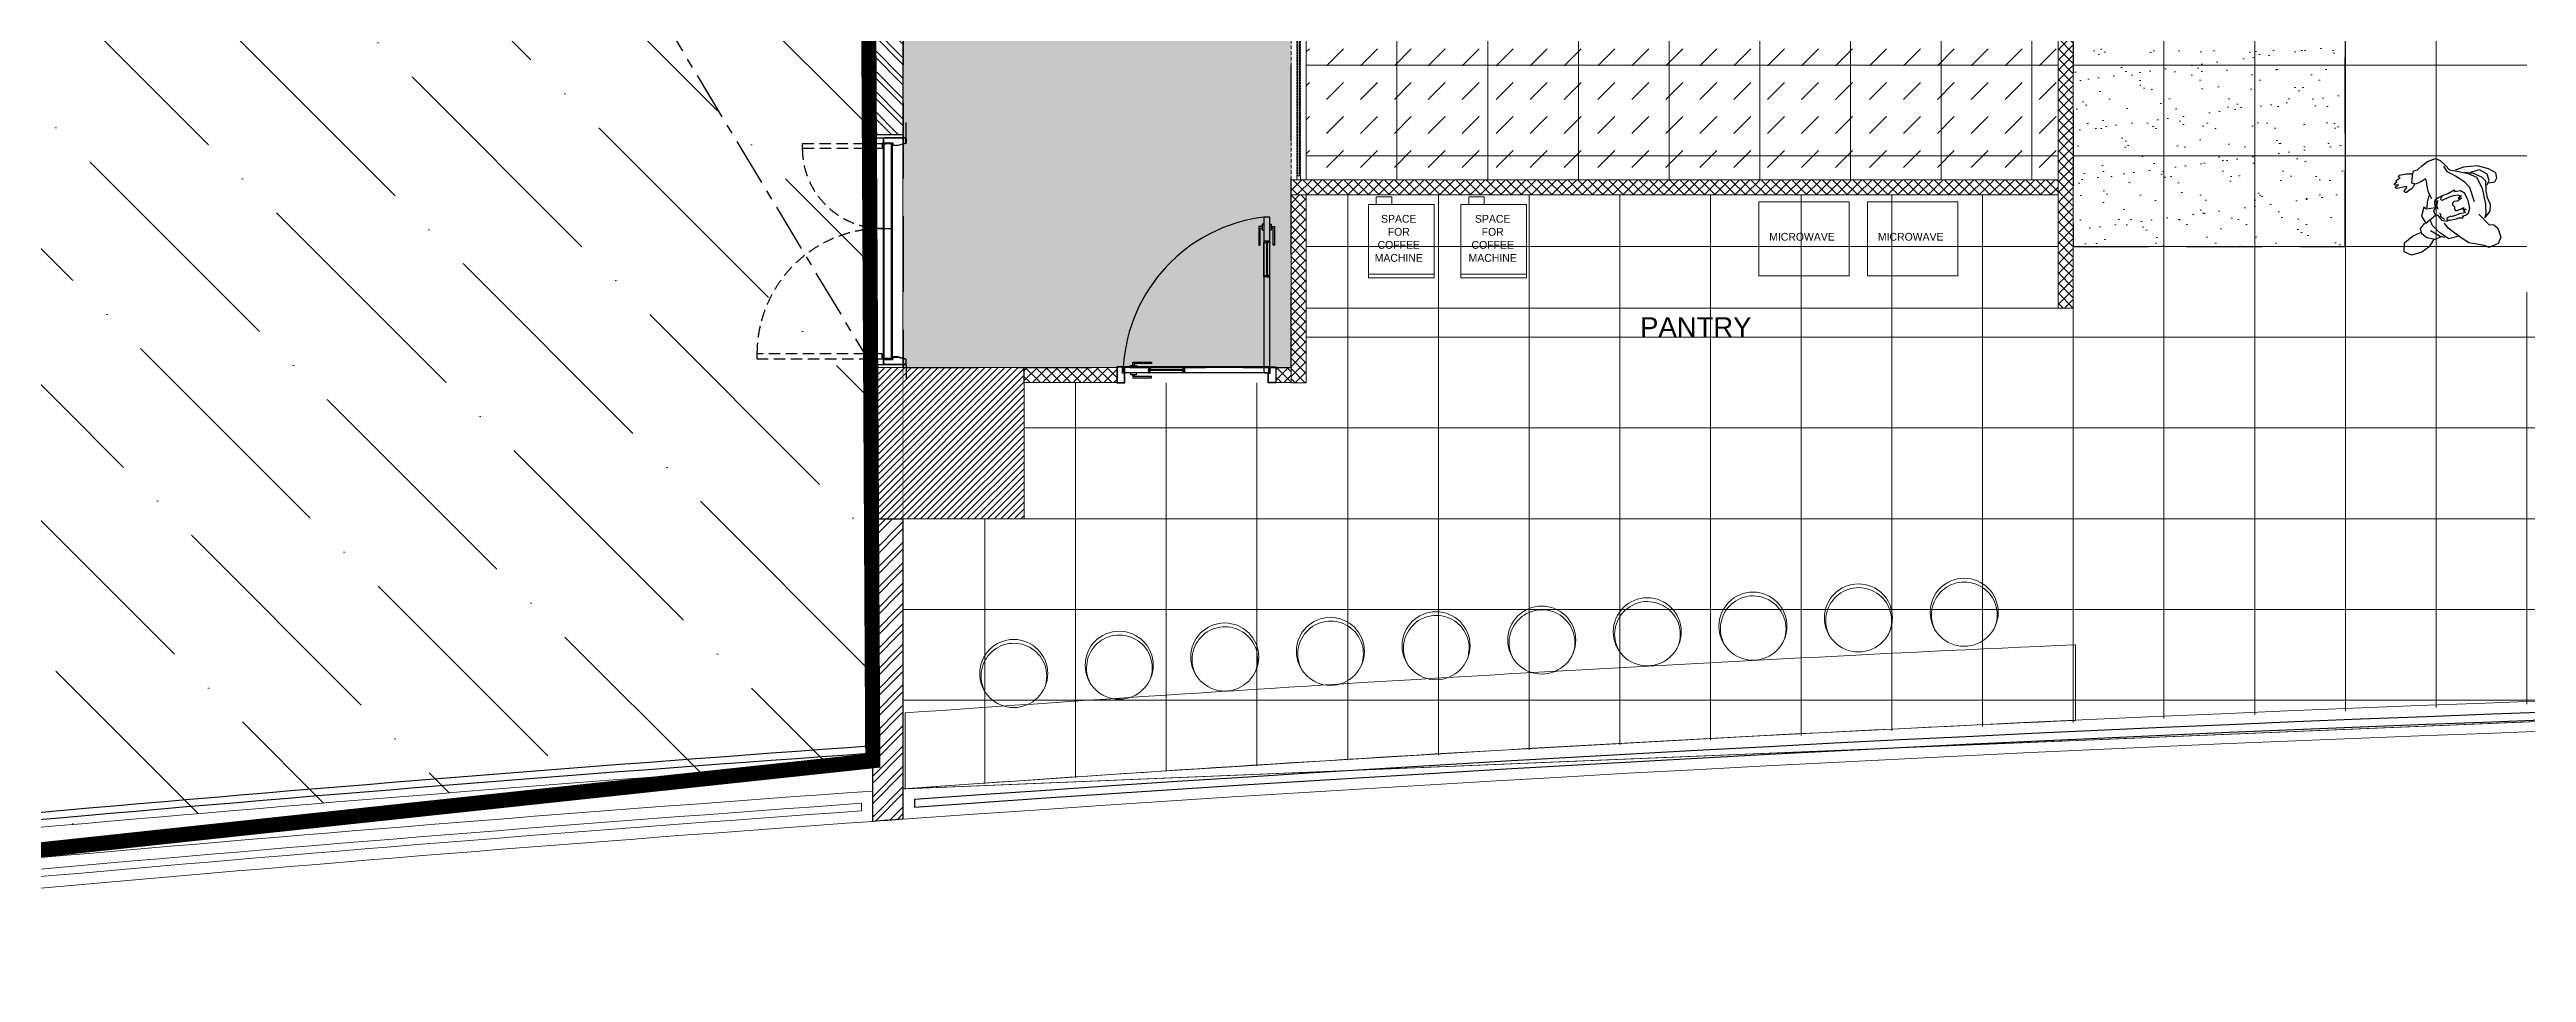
# Model space of a CAD drawing. Header units: millimetres. Extents: x 2335845 to 2509607, y 289014 to 361737.
# Drawn here: x 2344599 to 2360984, y 290702 to 296804 of the extents above; entities that cross this region are included whole.
import ezdxf

# ---------------------------------------------------------------- set-up
doc = ezdxf.new("R2010")
doc.units = ezdxf.units.MM
for name, pattern in [('CENTER', [50.8, 31.75, -6.35, 6.35, -6.35]), ('DASHED', [0.75, 0.5, -0.25]), ('HIDDEN', [0.375, 0.25, -0.125]), ('HIDDEN2', [0.1875, 0.125, -0.0625])]:
    doc.linetypes.add(name, pattern=pattern)
for name, color, linetype in [('A-PLAN -GLASS FRAME', 4, 'Continuous'), ('A-PLAN-DOOR', 7, 'Continuous'), ('A-PLAN-RAILING', 2, 'Continuous'), ('A-PLAN-SLOPE', 250, 'Continuous'), ('A-PLAN-WALL', 6, 'Continuous'), ('A-PLAN-WALL HATCH', 8, 'Continuous'), ('FLOOR MARK', 7, 'Continuous'), ('I-FUR', 7, 'Continuous'), ('ROOM TEXT', 3, 'Continuous')]:
    doc.layers.add(name, color=color, linetype=linetype)
for name, color, linetype, lineweight in [('A-PLAN-COLUMN', 3, 'Continuous', 0), ('A-PLAN-RCC-HATCH', 8, 'Continuous', 13), ('A-PLAN-THIN', 251, 'Continuous', 15), ('AR_01_PARTITION FULL HT', 2, 'Continuous', 25), ('AR_FURNITURE_MODULAR', 20, 'Continuous', 18), ('EQUIP', 4, 'Continuous', 20), ('IN-PRTN-FULL', 30, 'Continuous', 20), ('IN-PRTN-HATCH', 8, 'Continuous', 5), ('SWA- GLASS PARTITION', 8, 'Continuous', 5), ('SWA-GLASS', 140, 'Continuous', 9), ('SWA-METAL', 165, 'Continuous', 9), ('TOA-FC-GYPSUM', 250, 'Continuous', 5), ('TOA-FL-CPT-1', 8, 'Continuous', 5), ('TOA-FL-TILE-1', 8, 'Continuous', 5), ('TOA-FL-TILE-3', 8, 'Continuous', 5), ('TOA-FL-TILE-5', 8, 'Continuous', 5), ('TOA-RAMP', 8, 'Continuous', 13), ('TOA_DOOR', 7, 'Continuous', 25)]:
    doc.layers.add(name, color=color, linetype=linetype, lineweight=lineweight)
doc.styles.add('2MM', font='arial.ttf')
doc.styles.get("Standard").update_dxf_attribs({"font": 'arial.ttf'})
doc.styles.add('VERDANA', font='verdana.ttf')
doc.dimstyles.new('DIM40', dxfattribs={"dimtxt": 80, "dimasz": 20, "dimexe": 30, "dimexo": 25, "dimgap": 20, "dimtad": 1, "dimdec": 0, "dimzin": 0, "dimdsep": 46, "dimtxsty": 'Standard', "dimblk1": 'DOT', "dimblk2": 'DOT', "dimsah": 1, "dimcen": 0.09, "dimclrd": 1, "dimclre": 1, "dimclrt": 2, "dimadec": 0, "dimazin": 0, "dimtfac": 1, "dimtdec": 0, "dimtofl": 0, "dimtmove": 0, "dimatfit": 0, "dimldrblk": 'DOT', "dimfxl": 1, "dimtolj": 1, "dimtzin": 0, "dimarcsym": 0})

# ---------------------------------------------------------------- blocks, each defined once
blk = doc.blocks.new('A$C3F28102C')
at = {"layer": 'A-PLAN-DOOR'}
h = blk.add_hatch(dxfattribs=at)
h.set_pattern_fill('ANSI31', color=256, style=0)
h.set_pattern_definition([(315, (-1529.3283, 1000.1135), (-0.44194174, -0.44194174), [])])
h.paths.add_polyline_path([(1, -15), (0, -15), (0, 0), (1, 0)])
h.paths.add_polyline_path([(1, 0), (1, 0), (0, 0), (0, 1, 0.115729)])
h.paths.add_polyline_path([(5, -15), (4, -15), (4, 0), (5, 0)])
h.paths.add_polyline_path([(5, 0), (4, 0), (4, 0, 0.115729), (5, 1)])
at = {"layer": 'A-PLAN-DOOR', "color": 2}
for points in [[(1, 0), (1, -15), (0, -15), (0, 1)], [(4, 0), (4, -15), (5, -15), (5, 1)]]:
    blk.add_lwpolyline(points, dxfattribs=at)
for radius in [3.42, 2.42]:
    blk.add_circle((2, 3), radius, dxfattribs=at)
blk = doc.blocks.new('Door 1500 mm')
at = {"layer": 'A-PLAN-DOOR'}
for p, q in [((-749, 145), (-749, 150)), ((710, 60), (-710, 60)), ((-710, 60), (-710, 0)), ((710, 53), (-710, 53)), ((710, 6), (-710, 6)), ((710, 0), (-710, 0)), ((-150, 0), (-150, 53)), ((710, 60), (710, 0)), ((749, 145), (749, 150))]:
    blk.add_line(p, q, dxfattribs=at)
for points in [[(-750, -90), (-750, -90), (-750, 150), (-851, 150)], [(750, -89), (750, 150), (851, 150)]]:
    blk.add_lwpolyline(points, dxfattribs=at)
for points in [[(-750, 8), (-749, 8), (-749, 142), (-750, 142)], [(-748, 1), (-716, 1), (-716, 63), (-701, 63), (-701, 95), (-715, 148), (-748, 148), (-748, 140), (-749, 140), (-749, 142), (-749, 150), (-714, 150), (-699, 95), (-699, 62), (-714, 62), (-714, 0), (-749, 0), (-749, 10), (-748, 10)], [(748, 1), (716, 1), (716, 63), (701, 63), (701, 95), (715, 148), (748, 148), (748, 140), (749, 140), (749, 142), (749, 150), (714, 150), (699, 95), (699, 62), (714, 62), (714, 0), (749, 0), (749, 10), (748, 10)], [(750, 8), (749, 8), (749, 142), (750, 142)]]:
    blk.add_lwpolyline(points, close=True, dxfattribs=at)
at = {"layer": 'A-PLAN-DOOR', "linetype": 'HIDDEN', "ltscale": 300}
for points in [[(-712, -7), (-679, -7), (-679, -535), (-712, -535)], [(712, -7), (679, -7), (679, -836), (712, -836)]]:
    blk.add_lwpolyline(points, close=True, dxfattribs=at)
for centre, radius, start, end in [((-679, -7), 529, 270, 0.757), ((679, -7), 829, 179.517, 270)]:
    blk.add_arc(centre, radius, start, end, dxfattribs=at)
at = {"layer": 'A-PLAN-DOOR', "extrusion": (0, 0, -1), "yscale": 0.9981851179673188, "zscale": -0.9981851179673188, "rotation": 180}
for p, xscale in [((714, 0), 0.9981851179673188), ((-714, 0), -0.9981851179673188)]:
    blk.add_blockref('A$C3F28102C', p, dxfattribs=dict(at, xscale=xscale))
blk = doc.blocks.new('_DOT')
at = {"color": 0, "linetype": 'ByBlock'}
blk.add_line((-0.5, 0), (-1, 0), dxfattribs=at)
at = {"color": 0, "linetype": 'ByBlock', "const_width": 0.5}
blk.add_lwpolyline([(-0.25, 0, 1), (0.25, 0, 1)], format="xyb", close=True, dxfattribs=at)
blk = doc.blocks.new('Columns')
at = {"layer": 'A-PLAN-RCC-HATCH'}
h = blk.add_hatch(dxfattribs=at)
h.set_pattern_fill('ANSI31', color=256, scale=250, style=0)
h.set_pattern_definition([(45, (414397.9, -623762.232), (-22.0970869, 22.0970869), [])])
h.paths.add_polyline_path([(-26160, -31463), (-25160, -31463), (-25160, -30463), (-26160, -30463)])
at = {"layer": 'A-PLAN-COLUMN', "elevation": 0}
blk.add_lwpolyline([(-26160, -31463), (-25160, -31463), (-25160, -30463), (-26160, -30463)], close=True, dxfattribs=at)
blk = doc.blocks.new('*U636')
at = {"layer": 'IN-PRTN-HATCH'}
h = blk.add_hatch(dxfattribs=at)
h.set_pattern_fill('ANSI37', color=256, scale=15)
h.set_pattern_definition([(45, (-15787.414, 0), (-33.67596, 33.67596), []), (135, (-15787.414, 0), (-33.67596, -33.67596), [])])
h.paths.add_polyline_path([(-110296, -39967), (-109054, -39967), (-109054, -39867), (-110296, -39867)])
at = {"layer": 'IN-PRTN-FULL', "elevation": 0}
blk.add_lwpolyline([(-110296, -39967), (-109054, -39967), (-109054, -39867), (-110296, -39867)], close=True, dxfattribs=at)
blk = doc.blocks.new('Man_Walking')
at = {"color": 8}
for points in [[(6.99, 20.05), (5.67, 21.74), (5.22, 23.9), (5.48, 26.47), (6.87, 27.81), (8.86, 26.91), (9.59, 24.5), (9.74, 22.36)], [(5.35, 14.08), (5.69, 16.64), (7.84, 18.09), (10.27, 19.13), (11.48, 19.04)], [(6.34, 17.36), (7.03, 18.37), (9.19, 19.96)], [(6.86, 18.16), (6.83, 19.83), (7.93, 21.42), (9.28, 22.24), (10.63, 21.99), (11.44, 20.56)], [(16.18, 16.72), (17.94, 16.9), (19.44, 16.64), (20.55, 16.33), (21.23, 16.21), (21.01, 17.44), (20.98, 19.04), (21.56, 19.76), (23.1, 18.96), (24.11, 18.28), (24.04, 17.3), (24.48, 15.97), (24.96, 14.27), (24.89, 12.22), (23.99, 11.37), (22.42, 10.65), (21.09, 10.13), (20.07, 8.61), (18.54, 6.29), (16.91, 4.73), (13.93, 4.49), (10.1, 5.22), (7.81, 6.07), (7.02, 6.74)], [(13.9, 16.81), (14.36, 18.91), (15.07, 19.31), (13.27, 20.66), (11.35, 20.34), (12.01, 18.01), (12.2, 17.47)], [(14.64, 18.58), (15.89, 18.04), (17.19, 17.03)], [(21.06, 19.29), (20.45, 19.95), (20.28, 20.49), (20.18, 21.24), (19.98, 21.85), (20.11, 22.23), (20.47, 22.26), (20.81, 21.71), (21.04, 21.29), (21.32, 21.29), (21.44, 22.11), (21.75, 23.61), (22.01, 23.87), (22.24, 23.76), (22.41, 22.92), (22.6, 23.71), (22.91, 23.81), (23.04, 23.66), (23.19, 23.01), (23.52, 23.1), (23.67, 22.95), (23.81, 21.86), (24.12, 22.16), (24.34, 22.14), (24.45, 21.83), (24.13, 20.19), (23.5, 18.59)], [(8.45, 7.62), (5.17, 6.34), (4.64, 5.24), (3.53, 4.71), (1.26, 4.8), (0.06, 6.02), (0, 8.39), (0.9, 9.23), (2.96, 12.51), (5.04, 13.95), (8.13, 15.78), (9.6, 16.13)], [(15.78, 14.24), (15.56, 14.65), (15.32, 14.88), (15.08, 14.76), (14.92, 14.46), (14.92, 13.93), (15, 13.34), (15.01, 12.57), (14.89, 11.55), (14.68, 10.58), (14.43, 10.25), (14.14, 9.81), (13.93, 10.78), (13.59, 9.99), (13.36, 11.26), (13.52, 11.97), (13.35, 12.52), (12.92, 12.65), (12.34, 12.39), (11.82, 12.63), (11.44, 12.54), (11.23, 12.19), (11.29, 11.11), (11.34, 10.38), (11.06, 10.8), (10.7, 9.99), (10.48, 10.79), (10.2, 10.46), (10.06, 10.76), (10.22, 11.47), (10.3, 12.23), (10.31, 12.95), (10.37, 13.86), (10.57, 14.26), (10.53, 14.78), (10.38, 15.19), (10.17, 15.3), (9.95, 15.05), (9.81, 14.5)], [(10.44, 15.81), (10.91, 16.17), (11.42, 16.35), (11.85, 16.22), (12.23, 16.38)], [(13.37, 16.35), (13.64, 16.19), (14.05, 16.32), (14.49, 16.03), (15.15, 15.73), (15.24, 15.47)], [(7.15, 6.42), (8.1, 4.84), (9.49, 4.13), (11.32, 4.22), (12.89, 3.88), (15.19, 3.03), (16.44, 3.55), (18.07, 5.11), (19.05, 7.01)], [(22.46, 11.1), (20.92, 10.91), (19.14, 9.36), (17.22, 7.98), (15.34, 7.2), (11.72, 7.54)], [(14.55, 2.55), (14.21, 1.05), (14.91, 0.24), (16.11, 0), (17.72, 1.33), (19.4, 3.49), (20.4, 6.76), (20.47, 8.89)], [(14.21, 3.18), (14.98, 2.21), (16.64, 2.09), (18.26, 3.42), (18.58, 5.75)]]:
    blk.add_lwpolyline(points, dxfattribs=at)
blk.add_lwpolyline([(12.92, 17.45), (12.54, 17.46), (12.27, 17.24), (12.04, 16.98), (11.96, 16.8), (11.66, 16.84), (11.21, 16.71), (10.54, 16.53), (9.91, 15.57), (9.79, 14.83), (9.66, 14.26), (9.43, 13.11), (9.44, 12.5), (9.11, 11.52), (9.3, 11.28), (9.55, 11.51), (9.44, 10.64), (9.66, 9.8), (10.64, 9.08), (12.55, 8.76), (14.49, 8.92), (15.36, 9.6), (15.65, 11.07), (15.86, 10.8), (16.08, 10.93), (15.87, 12.48), (15.92, 14.16), (15.81, 15.22), (15.62, 16.09), (15.17, 16.43), (14.45, 16.67), (13.81, 16.64), (13.72, 16.91), (13.55, 17.24), (13.36, 17.44)], close=True, dxfattribs=at)
blk = doc.blocks.new('M3')
at = {"color": 8}
blk.add_blockref('Man_Walking', (0, 0), dxfattribs=at)
blk = doc.blocks.new('*U887')
at = {"layer": 'IN-PRTN-HATCH'}
h = blk.add_hatch(dxfattribs=at)
h.set_pattern_fill('ANSI37', color=256, scale=15)
h.set_pattern_definition([(45, (-15114.505, -7e-12), (-33.67596, 33.67596), []), (135, (-15114.505, -7e-12), (-33.67596, -33.67596), [])])
h.paths.add_polyline_path([(-109647, -39967), (-109030, -39967), (-109030, -39867), (-109647, -39867)])
at = {"layer": 'IN-PRTN-FULL', "elevation": 0}
blk.add_lwpolyline([(-109647, -39967), (-109030, -39967), (-109030, -39867), (-109647, -39867)], close=True, dxfattribs=at)
blk = doc.blocks.new('*U633')
at = {"layer": 'IN-PRTN-HATCH'}
h = blk.add_hatch(dxfattribs=at)
h.set_pattern_fill('ANSI37', color=256, scale=15)
h.set_pattern_definition([(45, (-8403.943, 0), (-33.67596, 33.67596), []), (135, (-8403.943, 0), (-33.67596, -33.67596), [])])
h.paths.add_polyline_path([(-108520, -39967), (-103446, -39967), (-103446, -39867), (-108520, -39867)])
at = {"layer": 'IN-PRTN-FULL', "elevation": 0}
blk.add_lwpolyline([(-108520, -39967), (-103446, -39967), (-103446, -39867), (-108520, -39867)], close=True, dxfattribs=at)
blk = doc.blocks.new('EQUIP-COFFEE MACHINE IN PLAN')
blk.add_line((-25, 0), (-25, -420))
for points in [[(-470, 0), (0, 0), (0, -420), (-470, -420)], [(-470, -270), (-520, -270), (-520, -370), (-470, -370)]]:
    blk.add_lwpolyline(points, close=True)
blk = doc.blocks.new('*U638')
at = {"layer": 'IN-PRTN-HATCH'}
h = blk.add_hatch(dxfattribs=at)
h.set_pattern_fill('ANSI37', color=256, scale=15)
h.set_pattern_definition([(45, (-6374.97, 0), (-33.67596, 33.67596), []), (135, (-6374.97, 0), (-33.67596, -33.67596), [])])
h.paths.add_polyline_path([(-109797, -39967), (-100140, -39967), (-100140, -39867), (-109797, -39867)])
at = {"layer": 'IN-PRTN-FULL', "elevation": 0}
blk.add_lwpolyline([(-109797, -39967), (-100140, -39967), (-100140, -39867), (-109797, -39867)], close=True, dxfattribs=at)
blk = doc.blocks.new('*U663')
at = {"layer": 'SWA- GLASS PARTITION', "linetype": 'HIDDEN2', "ltscale": 200, "elevation": 0}
blk.add_lwpolyline([(114987, -163313), (123596, -163313), (123596, -163413), (114987, -163413)], close=True, dxfattribs=at)
at = {"layer": 'SWA-GLASS', "color": 4, "elevation": 0}
blk.add_lwpolyline([(123571, -163358), (123571, -163368), (115012, -163368), (115012, -163358)], close=True, dxfattribs=at)
at = {"layer": 'SWA-METAL', "color": 8, "linetype": 'HIDDEN'}
for p, q in [((115012, -163350, 0), (123571, -163350, 0)), ((115012, -163375, 0), (123571, -163375, 0))]:
    blk.add_line(p, q, dxfattribs=at)
at = {"layer": 'SWA-METAL', "elevation": 0}
for points in [[(114987, -163350), (115012, -163350), (115012, -163375), (114987, -163375)], [(123571, -163350), (123596, -163350), (123596, -163375), (123571, -163375)]]:
    blk.add_lwpolyline(points, close=True, dxfattribs=at)
blk = doc.blocks.new('*U888')
at = {"layer": 'IN-PRTN-HATCH'}
h = blk.add_hatch(dxfattribs=at)
h.set_pattern_fill('ANSI37', color=256, scale=15)
h.set_pattern_definition([(45, (-14597.354, -1e-11), (-33.67596, 33.67596), []), (135, (-14597.354, -1e-11), (-33.67596, -33.67596), [])])
h.paths.add_polyline_path([(-109130, -39967), (-109030, -39967), (-109030, -39867), (-109130, -39867)])
at = {"layer": 'IN-PRTN-FULL', "elevation": 0}
blk.add_lwpolyline([(-109130, -39967), (-109030, -39967), (-109030, -39867), (-109130, -39867)], close=True, dxfattribs=at)
blk = doc.blocks.new('A$C3A863514')
at = {"layer": 'TOA_DOOR', "color": 8, "ltscale": 3}
for p, q in [((-113, 1030), (-113, 907)), ((-92, 1030), (-113, 1030)), ((-104, 1020), (-92, 1020)), ((-104, 907), (-104, 1020)), ((-92, 1045), (-92, 1005)), ((-83, 1045), (-92, 1045)), ((-92, 1030), (-92, 1020)), ((-92, 1005), (-83, 1005)), ((-40, 1045), (-31, 1045)), ((-31, 1005), (-40, 1005)), ((-31, 1045), (-31, 1005)), ((-31, 1030), (-31, 1020)), ((-31, 1030), (-10, 1030)), ((-19, 1020), (-31, 1020)), ((-19, 907), (-19, 1020)), ((-10, 1030), (-10, 907)), ((-113, 907), (-104, 907)), ((-40, 934), (-81, 934)), ((-81, 708), (-81, 925)), ((-63, 934), (-63, 708)), ((-58, 934), (-58, 708)), ((-40, 708), (-40, 925)), ((-10, 907), (-19, 907)), ((-40, 698), (-81, 698))]:
    blk.add_line(p, q, dxfattribs=at)
at = {"layer": 'TOA_DOOR', "ltscale": 3}
for p, q in [((-960, 114), (-920, 114)), ((-960, 105), (-960, 114)), ((-960, 62), (-960, 53)), ((-960, 53), (-920, 53)), ((-945, 135), (-822, 135)), ((-945, 114), (-945, 135)), ((-945, 114), (-935, 114)), ((-945, 53), (-935, 53)), ((-945, 53), (-945, 32)), ((-945, 32), (-822, 32)), ((-935, 126), (-935, 114)), ((-822, 126), (-935, 126)), ((-935, 41), (-935, 53)), ((-822, 41), (-935, 41)), ((-920, 114), (-920, 105)), ((-920, 53), (-920, 62)), ((-840, 105), (-840, 64)), ((-614, 105), (-830, 105)), ((-614, 64), (-830, 64)), ((-822, 135), (-822, 126)), ((-822, 32), (-822, 41)), ((-604, 105), (-604, 64))]:
    blk.add_line(p, q, dxfattribs=at)
at = {"layer": 'TOA_DOOR', "color": 5, "ltscale": 3}
for p, q in [((-840, 87), (-614, 87)), ((-840, 82), (-614, 82))]:
    blk.add_line(p, q, dxfattribs=at)
at = {"layer": 'TOA_DOOR', "color": 8, "ltscale": 3}
blk.add_lwpolyline([(-40, 64), (-40, 1092), (-81, 1092), (-81, 64)], close=True, dxfattribs=at)
for points in [[(-79, 934), (-79, 932), (-81, 932), (-81, 925), (-63, 925), (-63, 934), (-79, 934)], [(-42, 934), (-42, 932), (-40, 932), (-40, 925), (-58, 925), (-58, 934), (-42, 934)], [(-79, 698), (-79, 701), (-81, 701), (-81, 708), (-63, 708), (-63, 698), (-79, 698)], [(-42, 698), (-42, 701), (-40, 701), (-40, 708), (-58, 708), (-58, 698), (-42, 698)]]:
    blk.add_lwpolyline(points, dxfattribs=at)
at = {"layer": 'TOA_DOOR', "ltscale": 3}
for points in [[(-1050, 0), (-1050, 0), (-997, 0), (-997, 64), (-1010, 64), (-1010, 105), (-1050, 105), (-1050, 0)], [(-1048, 3), (-1048, 2), (-1000, 2), (-1000, 62), (-1012, 62), (-1012, 103), (-1048, 103), (-1048, 2)], [(-840, 105), (-1007, 105), (-1007, 102), (-840, 102)], [(-840, 64), (-1007, 64), (-1007, 67), (-840, 67)], [(-840, 102), (-999, 102), (-999, 67), (-840, 67)], [(-840, 103), (-838, 103), (-838, 105), (-830, 105), (-830, 87), (-840, 87), (-840, 103)], [(-840, 67), (-838, 67), (-838, 64), (-830, 64), (-830, 82), (-840, 82), (-840, 67)], [(-604, 103), (-606, 103), (-606, 105), (-614, 105), (-614, 87), (-604, 87), (-604, 103)], [(-604, 67), (-606, 67), (-606, 64), (-614, 64), (-614, 82), (-604, 82), (-604, 67)], [(-40, 105), (-604, 105)], [(-604, 102), (-40, 102), (-40, 105)], [(-48, 102), (-604, 102)], [(-604, 67), (-48, 67), (-48, 102)], [(-40, 67), (-40, 64), (-604, 64)], [(-604, 67), (-40, 67)], [(0, 0), (0, 0), (-52, 0), (-52, 64), (-40, 64), (-40, 105), (0, 105), (0, 0)], [(-2, 3), (-2, 2), (-50, 2), (-50, 62), (-38, 62), (-38, 103), (-2, 103), (-2, 2)]]:
    blk.add_lwpolyline(points, dxfattribs=at)
for points in [[(-1007, 102), (-999, 102), (-999, 67), (-1007, 67)], [(-40, 102), (-48, 102), (-48, 67), (-40, 67)]]:
    blk.add_lwpolyline(points, close=True, dxfattribs=at)
at = {"layer": 'TOA_DOOR', "color": 8, "ltscale": 3}
blk.add_arc((47, 43), 1056, 96.9725, 176.6607, dxfattribs=at)
at = {"layer": 'TOA_DOOR', "ltscale": 3}
for centre, radius, start, end in [((-850, 98), 15.6, 311.9747, 17.0953), ((-858, 97), 20.3, 330.6798, 14.7641), ((-845, 100), 14.2, 292.4741, 7.5067), ((-841, 99), 12.5, 275.6882, 327.9828), ((-850, 71), 15.6, 342.9047, 48.0253), ((-858, 72), 20.3, 345.2359, 29.3202), ((-845, 69), 14.2, 352.4933, 67.5259), ((-841, 70), 12.5, 32.0172, 84.3118), ((-833, 106), 8, 222.5397, 287.3666), ((-834, 100), 5.81, 208.0111, 296.8103), ((-834, 96), 5.19, 207.9347, 287.0897), ((-834, 73), 5.19, 72.9103, 152.0653), ((-834, 69), 5.81, 63.1897, 151.9889), ((-833, 63), 8, 72.6334, 137.4603), ((-598, 100), 14.2, 172.4933, 247.5259), ((-611, 106), 8, 252.6334, 317.4603), ((-610, 100), 5.81, 243.1897, 331.9889), ((-603, 99), 12.5, 212.0172, 264.3118), ((-598, 69), 14.2, 112.4741, 187.5067), ((-603, 70), 12.5, 95.6882, 147.9828), ((-610, 69), 5.81, 28.0111, 116.8103), ((-611, 63), 8, 42.5397, 107.3666), ((-609, 96), 5.19, 252.9103, 332.0653), ((-609, 73), 5.19, 27.9347, 107.0897), ((-593, 98), 15.6, 162.9047, 228.0253), ((-593, 71), 15.6, 131.9747, 197.0953), ((-586, 97), 20.3, 165.2359, 209.3202), ((-586, 72), 20.3, 150.6798, 194.7641)]:
    blk.add_arc(centre, radius, start, end, dxfattribs=at)
blk = doc.blocks.new('FURNITURE - BAR STOOL')
blk.add_circle((0, 0), 225)
at = {"color": 8}
blk.add_arc((-17.1875, 0), 217.1875, 246.0089832, 113.9910168, dxfattribs=at)
blk = doc.blocks.new('Refuge Area')
at = {"layer": 'A-PLAN-THIN', "true_color": 0xc7c8ca}
h = blk.add_hatch(dxfattribs=at)
h.set_pattern_fill('ANSI36', color=9, scale=200, angle=90, style=0)
h.set_pattern_definition([(135, (-171740.8, -401367.8), (-1234.7852, 336.7596), [1587.5, -317.5, 0, -317.5])])
edge = h.paths.add_edge_path()
edge.add_arc((52451, -523197), 546078, 94.79968, 95.93785)
edge.add_line((-4041, 19952), (-4041, 5032))
edge.add_line((-4041, 5032), (-1241, 5032))
edge.add_line((-1241, 5032), (1459, 5032))
edge.add_line((1459, 5032), (1459, 8332))
edge.add_line((1459, 8332), (6759, 8332))
edge.add_line((6759, 8332), (6759, 20967))
edge = h.paths.add_edge_path()
edge.add_arc((29259, -342462), 316794, 94.0728, 96.03382)
edge.add_line((-4041, -27423), (-4041, -9768))
edge.add_line((-4041, -9768), (-1241, -9768))
edge.add_line((-1241, -9768), (1459, -9768))
edge.add_line((1459, -9768), (1459, -13068))
edge.add_line((1459, -13068), (6759, -13068))
edge.add_line((6759, -13068), (6759, -26468))
at = {"layer": 'A-PLAN-WALL HATCH'}
h = blk.add_hatch(dxfattribs=at)
h.set_pattern_fill('ANSI32', color=256, scale=10, angle=-90, style=0)
h.set_pattern_definition([(315, (-172540.81, -401367.81), (67.35192, 67.35192), []), (315, (-172540.81, -401412.71), (67.35192, 67.35192), [])])
h.paths.add_polyline_path([(6959, -13868), (6959, -22328), (6759, -22328), (6759, -13868)])
h = blk.add_hatch(dxfattribs=at)
h.set_pattern_fill('ANSI32', color=256, scale=10, angle=-90, style=0)
h.set_pattern_definition([(45, (-172540.81, 396632.19), (67.35192, -67.35192), []), (45, (-172540.81, 396677.09), (67.35192, -67.35192), [])])
edge = h.paths.add_edge_path()
edge.add_arc((29259, -342437), 316369, 94.04197, 94.07828)
edge.add_line((6759, -26869), (6759, -24868))
edge.add_line((6759, -24868), (6959, -24868))
edge.add_line((6959, -24868), (6959, -26855))
at = {"layer": 'A-PLAN-RAILING'}
blk.add_lwpolyline([(-3941, -24868), (-3941, -27312, -0.008475), (6759, -26368), (6759, -26418, 0.008516), (-3991, -27367), (-3991, -24868)], format="xyb", close=True, dxfattribs=at)
at = {"layer": 'A-PLAN-THIN'}
for p, q in [((6759, -22328), (6759, -23868)), ((6959, -22328), (6959, -23868))]:
    blk.add_line(p, q, dxfattribs=at)
for points in [[(6759, -26869), (6759, -26668, 0.008721), (-4241, -27645), (-4241, -9768), (-4441, -9768), (-4441, -27868, -0.008886)], [(-4041, -9768), (-4241, -9768), (-4241, -27645, -0.008721), (6759, -26668), (6759, -26468, 0.008557), (-4041, -27423)], [(6684, -26799), (6684, -26749, 0.008723), (-4316, -27729), (-4316, -9843), (-4366, -9843), (-4366, -27784, -0.008765)]]:
    blk.add_lwpolyline(points, format="xyb", close=True, dxfattribs=at)
at = {"layer": 'A-PLAN-THIN', "color": 250}
blk.add_lwpolyline([(6759, -26468, 0.008557), (-4041, -27423), (-4041, -9768), (-1241, -9768), (1459, -9768), (1459, -13068), (6759, -13068)], format="xyb", close=True, dxfattribs=at)
at = {"layer": 'A-PLAN-WALL'}
blk.add_lwpolyline([(6959, -13868), (6959, -22328), (6759, -22328), (6759, -13868), (6959, -13868)], dxfattribs=at)
blk.add_lwpolyline([(6959, -26855, 0.000158), (6759, -26869), (6759, -24868), (6959, -24868)], format="xyb", close=True, dxfattribs=at)
at = {"layer": 'A-PLAN-DOOR', "rotation": 270}
blk.add_blockref('Door 1500 mm', (6829, -23098), dxfattribs=at)
at = {"layer": 'A-PLAN-SLOPE', "linetype": 'CENTER', "ltscale": 10}
blk.add_leader([(-1474, -10185, 0), (6759, -23868, 0)], dimstyle='DIM40', override={"dimasz": 250, "dimclrd": 256}, dxfattribs=at)

msp = doc.modelspace()

# ---------------------------------------------------------------- hatches: boundary and pattern name
at = {"layer": 'TOA-FC-GYPSUM'}
h = msp.add_hatch(dxfattribs=at)
h.set_pattern_fill('DASH', color=252, scale=50, angle=45)
h.set_pattern_definition([(45, (90021.14, 24146.98), (0, 224.506403), [158.75, -158.75])])
h.paths.add_polyline_path([(2352911.836, 306901.631), (2357885.726, 306901.631), (2357885.726, 295943.52), (2352911.836, 295943.52)])
h.paths.add_polyline_path([(2354435.794, 297683.73), (2356419.957, 297683.73), (2356419.957, 304786.856), (2354435.794, 304786.856)], flags=16)
at = {"layer": 'TOA-FL-CPT-1', "true_color": 0xc7c8ca}
h = msp.add_hatch(dxfattribs=at)
h.set_pattern_fill('AR-PARQ1', color=9, scale=3)
h.set_pattern_definition([(90, (54538.6, -6708.4), (-914.4, 914.4), [914.4, -914.4]), (90, (54691, -6708.4), (-914.4, 914.4), [914.4, -914.4]), (90, (54843.4, -6708.4), (-914.4, 914.4), [914.4, -914.4]), (90, (54995.8, -6708.4), (-914.4, 914.4), [914.4, -914.4]), (90, (55148.2, -6708.4), (-914.4, 914.4), [914.4, -914.4]), (90, (55300.6, -6708.4), (-914.4, 914.4), [914.4, -914.4]), (90, (55453, -6708.4), (-914.4, 914.4), [914.4, -914.4]), (0, (54538.6, -5794), (914.4, -914.4), [914.4, -914.4]), (0, (54538.6, -5641.6), (914.4, -914.4), [914.4, -914.4]), (0, (54538.6, -5489.2), (914.4, -914.4), [914.4, -914.4]), (0, (54538.6, -5336.8), (914.4, -914.4), [914.4, -914.4]), (0, (54538.6, -5184.4), (914.4, -914.4), [914.4, -914.4]), (0, (54538.6, -5032), (914.4, -914.4), [914.4, -914.4]), (0, (54538.6, -4879.6), (914.4, -914.4), [914.4, -914.4])])
h.paths.add_polyline_path([(2344950.518, 323601.624), (2348044.691, 323601.624), (2348044.691, 308801.624), (2344978.375, 308801.624), (2344983.023, 307001.553), (2351045.878, 307001.608), (2351044.683, 304701.624), (2350244.683, 304670.094), (2350244.683, 294701.624), (2352811.835, 294701.622), (2352811.821, 307001.631), (2405044.683, 307005.059), (2405044.683, 327701.624), (2410595.745, 327701.624), (2410609.803, 329501.624), (2408605.34, 329501.624), (2411484.683, 335301.624), (2408440.262, 335301.624), (2406365.488, 331122.307), (2403244.678, 328001.969), (2403244.795, 325600.805), (2384290.648, 325598.809), (2384290.648, 323607.372), (2375885.176, 323603.528), (2375861.465, 325602.978), (2360226.195, 325602.091), (2360226.052, 334601.937), (2375945.229, 334602.179), (2375945.229, 331031.373), (2376972.789, 331510.903), (2389391.537, 331510.903), (2389391.537, 331810.72), (2389491.628, 331810.72), (2389491.53, 331510.903), (2391791.53, 331510.903), (2391791.531, 333010.881), (2389491.53, 333010.881), (2389491.531, 332710.861), (2389391.537, 332710.861), (2389391.54, 333010.905), (2377622.511, 333011.008), (2377622.511, 336459.845), (2386144.742, 336459.853), (2386144.683, 337701.624), (2376094.699, 337701.624), (2376094.724, 335802.062), (2362938.321, 335802.061), (2362938.326, 340629.119), (2359023.456, 340413.419), (2359023.899, 325602.053), (2352244.614, 325602.052), (2352244.655, 339888.472), (2350244.683, 339753.79), (2350259.797, 327701.624), (2351044.683, 327701.624), (2351043.518, 325401.69), (2344945.863, 325401.675)])
h.paths.add_polyline_path([(2365719.683, 323601.624), (2395044.683, 323601.624), (2395044.683, 322741.298), (2398494.622, 322751.666), (2398494.622, 323601.624), (2403544.687, 323601.624), (2403544.687, 308801.634), (2365719.683, 308801.634)], flags=16)
h.paths.add_polyline_path([(2349719.689, 323601.683), (2365719.683, 323601.683), (2365719.683, 308801.624), (2349719.689, 308801.624)], flags=16)
at = {"layer": 'TOA-FL-TILE-3'}
h = msp.add_hatch(dxfattribs=at)
h.set_pattern_fill('_USER', color=253, scale=600, double=1, pattern_type=0)
h.set_pattern_definition([(0, (2357985.7, 306901.64), (0, 600), []), (90, (2357985.7, 306901.64), (-600, 4e-14), [])])
h.paths.add_polyline_path([(2367585.714, 306904.403), (2360985.727, 306903.711), (2360985.727, 302699.07), (2367585.714, 302699.763)], flags=17)
edge = h.paths.add_edge_path(flags=16)
edge.add_line((2361443.619, 301499.697), (2375246.92, 301499.697))
edge.add_arc((2374696.248, 301062.795), 702.939, 11.2305438, 38.4284407, ccw=False)
edge.add_line((2375385.727, 301199.697), (2375385.727, 295200.745))
edge.add_arc((2375087.434, 295199.933), 298.294, -90.1357827, 0.1559458, ccw=False)
edge.add_line((2375086.727, 294901.64), (2361443.619, 294900.745))
edge.add_arc((2361668.237, 295743.023), 871.714, 218.4683474, 255.0678575, ccw=False)
edge.add_line((2360985.727, 295200.745), (2360985.727, 301199.697))
edge.add_arc((2361668.237, 300657.419), 871.714, 104.9321425, 141.5316526, ccw=False)
h.paths.add_polyline_path([(2385585.726, 306901.625), (2384044.683, 306901.625), (2384044.683, 304701.624), (2372044.683, 304701.624), (2372044.682, 306901.61), (2370585.713, 306901.625), (2370585.714, 302691.494), (2385585.728, 302691.494)], flags=16)
h.paths.add_polyline_path([(2388585.727, 306905.815), (2395185.714, 306905.815), (2395185.714, 302735.166), (2388585.727, 302735.166)], flags=17)
edge = h.paths.add_edge_path(flags=16)
edge.add_line((2381085.727, 294901.64), (2395185.727, 294901.637))
edge.add_line((2395185.727, 294901.637), (2395185.727, 301214.879))
edge.add_arc((2394379.187, 300406.596), 1141.854, 45.0618798, 73.270422)
edge.add_line((2394707.875, 301500.119), (2381061.98, 301500.699))
edge.add_arc((2381085.982, 301201.086), 300.572, 94.5801913, 177.3698138)
edge.add_line((2380785.727, 301214.879), (2380785.727, 295219.957))
edge.add_arc((2381114.134, 295228.94), 328.53, 181.5667235, 265.0395689)
edge = h.paths.add_edge_path(flags=16)
edge.add_line((2396947.437, 304501.637), (2403023.991, 304501.637))
edge.add_arc((2403124.87, 304939.657), 449.487, 257.0306227, 388.1366233)
edge.add_line((2403585.714, 305151.624), (2403585.714, 306900.873))
edge.add_line((2403585.714, 306900.873), (2396385.713, 306901.631))
edge.add_line((2396385.713, 306901.631), (2396385.715, 305151.624))
edge.add_arc((2396864.29, 304997.497), 502.782, 162.1486296, 279.5188754)
h.paths.add_polyline_path([(2396385.714, 294901.64), (2396385.714, 301501.637), (2403585.713, 301501.637), (2403585.713, 294901.637)], flags=16)
edge = h.paths.add_edge_path()
edge.add_line((2357985.714, 306901.626), (2357985.73, 303901.639))
edge.add_line((2357985.73, 303901.639), (2359785.722, 303901.635))
edge.add_line((2359785.722, 303901.635), (2359785.714, 295501.637))
edge.add_line((2359785.714, 295501.637), (2357885.725, 295501.637))
edge.add_line((2357885.725, 295501.637), (2357884.218, 295843.515))
edge.add_line((2357884.218, 295843.515), (2352910.328, 295843.52))
edge.add_line((2352910.328, 295843.52), (2352911.835, 294601.622))
edge.add_line((2352911.835, 294601.622), (2351044.683, 294601.622))
edge.add_line((2351044.683, 294601.622), (2351044.683, 293701.624))
edge.add_line((2351044.683, 293701.624), (2350244.683, 293701.624))
edge.add_line((2350244.683, 293701.624), (2350244.683, 291915.217))
edge.add_arc((2372334.758, -28802.036), 321477.103, 83.98092871, 93.94014429, ccw=False)
edge.add_line((2406044.683, 290902.779), (2406044.683, 296951.624))
edge.add_line((2406044.683, 296951.624), (2405044.683, 296951.624))
edge.add_line((2405044.683, 296951.624), (2405044.633, 306905.059))
edge.add_line((2405044.633, 306905.059), (2387537.951, 306905.039))
edge.add_line((2387537.951, 306905.039), (2387537.947, 307005.814))
edge.add_line((2387537.947, 307005.814), (2386486.979, 307003.831))
edge.add_line((2386486.979, 307003.831), (2386485.042, 306905.037))
edge.add_line((2386485.042, 306905.037), (2384044.683, 306905.035))
edge.add_line((2384044.683, 306905.035), (2384044.684, 305701.624))
edge.add_line((2384044.684, 305701.624), (2383044.683, 305701.624))
edge.add_line((2383044.683, 305701.624), (2383044.683, 304801.624))
edge.add_line((2383044.683, 304801.624), (2373044.683, 304801.624))
edge.add_line((2373044.683, 304801.624), (2373044.683, 305701.624))
edge.add_line((2373044.683, 305701.624), (2372044.683, 305701.624))
edge.add_line((2372044.683, 305701.624), (2372044.682, 306901.628))
edge.add_line((2372044.682, 306901.628), (2369610.529, 306901.551))
edge.add_line((2369610.529, 306901.551), (2369610.532, 307002.744))
edge.add_line((2369610.532, 307002.744), (2368560.531, 307002.665))
edge.add_line((2368560.531, 307002.665), (2368560.527, 306901.51))
edge.add_line((2368560.527, 306901.51), (2357985.714, 306901.644))
h = msp.add_hatch(dxfattribs=at)
h.set_pattern_fill('_USER', color=253, scale=600, angle=90, double=1, pattern_type=0)
h.set_pattern_definition([(90, (2352911.84, 306901.63), (-600, 4e-14), []), (180, (2352911.84, 306901.63), (-7e-14, -600), [])])
h.paths.add_polyline_path([(2352911.836, 306901.631), (2357885.726, 306901.631), (2357885.726, 295943.52), (2352911.836, 295943.52)])
h = msp.add_hatch(dxfattribs=at)
h.set_pattern_fill('AR-SAND', color=256, scale=5)
h.set_pattern_definition([(37.5, (2408113.76, 309771.23), (-8.00016, 244.7066), [0, -193.04, 0, -215.9, 0, -206.375]), (7.5, (2408113.76, 309771.23), (224.7616, 358.4126), [0, -104.14, 0, -173.99, 0, -66.675]), (327.5, (2407957.55, 309771.23), (395.4962, 0.7186), [0, -63.5, 0, -228.6, 0, -298.45]), (317.5, (2407957.55, 309771.23), (381.7782, 111.4647), [0, -31.75, 0, -149.86, 0, -171.45])])
h.paths.add_polyline_path([(2357985.727, 303901.637), (2359785.727, 303901.637), (2359785.725, 295501.637), (2357985.725, 295501.637)])
at = {"layer": 'TOA-FL-TILE-5'}
h = msp.add_hatch(dxfattribs=at)
h.set_pattern_fill('_USER', color=32, scale=600, double=1, pattern_type=0)
h.set_pattern_definition([(0, (2359185.7, 305101.64), (0, 600), []), (90, (2359185.7, 305101.64), (-600, 4e-14), [])])
h.paths.add_polyline_path([(2357985.727, 303901.637), (2359785.727, 303901.637), (2359785.725, 295501.637), (2357985.725, 295501.637)])

# ---------------------------------------------------------------- linework, layer by layer
at = {"const_width": 5}
msp.add_lwpolyline([(2408344.683, 341505.727, 0.026433639), (2350244.683, 339753.79), (2350261.051, 326701.624), (2344944.683, 326701.624), (2344944.683, 305701.701), (2351044.677, 305701.666), (2351044.683, 304701.624), (2350244.683, 304701.624), (2350244.683, 291915.217, -0.044539915), (2406044.683, 290902.779)], format="xyb", dxfattribs=at)
at = {"const_width": 100, "elevation": 0}
msp.add_lwpolyline([(2350009.018, 339524.647), (2339188.828, 338557.479), (2339144.683, 323601.624), (2342044.683, 323593.294), (2342108.716, 308801.624), (2339208.936, 308951.624), (2339144.124, 290934.823), (2350044.683, 292101.594), (2349971.764, 305428.705), (2344744.683, 305428.705), (2344744.683, 326901.624), (2350044.683, 326908.4)], close=True, dxfattribs=at)
at = {"layer": 'A-PLAN -GLASS FRAME', "color": 4, "ltscale": 500, "elevation": 0}
msp.add_lwpolyline([(2405969.683, 290835.407, 0.044430372), (2350319.683, 291845.345), (2350319.683, 291795.22, -0.044437483), (2405969.683, 290785.12)], format="xyb", close=True, dxfattribs=at)
at = {"layer": 'A-PLAN-THIN', "elevation": 0}
msp.add_lwpolyline([(2406044.683, 290902.779, 0.044539915), (2350244.683, 291915.217), (2350244.683, 291714.713, -0.044568436), (2406044.683, 290701.624), (2406044.683, 293701.624)], format="xyb", dxfattribs=at)
at = {"layer": 'AR_FURNITURE_MODULAR', "elevation": 0}
msp.add_lwpolyline([(2357885.726, 295843.52), (2352911.835, 295843.52), (2352911.835, 295093.52), (2357885.726, 295093.52)], close=True, dxfattribs=at)
at = {"layer": 'AR_FURNITURE_MODULAR'}
msp.add_lwpolyline([(2350258.838, 292417.497, -0.006502945), (2357999.88, 292869.134), (2357999.88, 292368.62, 0.006513909), (2350258.838, 291916.222), (2350258.838, 292417.497)], format="xyb", dxfattribs=at)
at = {"layer": 'EQUIP', "color": 8, "elevation": 0}
for points in [[(2356503.068, 295796.751), (2356503.068, 295308.933), (2355906.297, 295308.933), (2355906.297, 295796.751)], [(2357222.466, 295796.751), (2357222.466, 295308.933), (2356625.695, 295308.933), (2356625.695, 295796.751)]]:
    msp.add_lwpolyline(points, close=True, dxfattribs=at)
at = {"layer": 'FLOOR MARK', "color": 8, "linetype": 'DASHED', "ltscale": 1000}
msp.add_lwpolyline([(2344950.518, 323601.624), (2348044.691, 323601.624), (2348044.691, 308801.624), (2344944.683, 308801.624), (2344944.683, 307001.553), (2351045.878, 307001.608), (2351044.683, 304701.624), (2350244.683, 304701.624), (2350244.683, 294701.624), (2352811.835, 294701.622), (2352811.821, 307001.631), (2405044.706, 307001.633)], dxfattribs=at)
at = {"layer": 'FLOOR MARK', "linetype": 'DASHED', "ltscale": 1000, "elevation": 0}
msp.add_lwpolyline([(2359785.727, 303901.637), (2357985.725, 303901.637), (2357985.723, 295501.637), (2359785.726, 295501.637)], close=True, dxfattribs=at)
at = {"layer": 'TOA-FL-TILE-1', "elevation": 0}
msp.add_lwpolyline([(2352911.836, 306901.631), (2357885.726, 306901.631), (2357885.726, 295943.52), (2352911.836, 295943.52)], close=True, dxfattribs=at)
at = {"layer": 'TOA-RAMP', "elevation": 0}
msp.add_lwpolyline([(2357985.726, 303901.637), (2359785.726, 303901.637), (2359785.725, 295501.637), (2357985.725, 295501.637)], close=True, dxfattribs=at)

# ---------------------------------------------------------------- block references
msp.add_blockref('Refuge Area', (2343285.489, 318569.434))
at = {"layer": 'A-PLAN-COLUMN'}
msp.add_blockref('Columns', (2376204.978, 325164.617), dxfattribs=at)
at = {"layer": 'AR_01_PARTITION FULL HT'}
for name, p, rotation in [('*U638', (2318018.65, 404890.577, 0), 89.99993594600981), ('*U636', (2312944.76, 404897.504, 0), 89.99993594600981), ('*U887', (2460691.74, 334568.7, 0), 359.9999359460098), ('*U888', (2461841.74, 334568.7, 0), 359.9999359460098)]:
    msp.add_blockref(name, p, dxfattribs=dict(at, rotation=rotation))
at = {"layer": 'AR_01_PARTITION FULL HT', "xscale": -1, "rotation": 180.0000640539902}
msp.add_blockref('*U633', (2461331.981, 255976.438, 0), dxfattribs=at)
at = {"layer": 'AR_FURNITURE_MODULAR', "extrusion": (0, 0, -1), "xscale": -1, "zscale": -1, "rotation": 265.5330101301079}
for p in [(-2357264.336, 293083.478), (-2354470.164, 292899.671), (-2355168.038, 292954.19), (-2355867.25, 292991.574), (-2356565.124, 293046.094), (-2351674.653, 292733), (-2352372.527, 292787.519), (-2353071.739, 292824.903), (-2353770.952, 292862.287), (-2350976.78, 292678.48)]:
    msp.add_blockref('FURNITURE - BAR STOOL', p, dxfattribs=at)
at = {"layer": 'EQUIP', "color": 8, "xscale": 1.032811775649019, "yscale": 1.032811775649019, "zscale": 1.032811775649019, "rotation": 269.9967445377048}
for p in [(2353757.641, 295294.162), (2354368.775, 295294.162)]:
    msp.add_blockref('EQUIP-COFFEE MACHINE IN PLAN', p, dxfattribs=at)
at = {"layer": 'I-FUR', "xscale": 27.33749999850988, "yscale": 27.33749999850988, "zscale": 27.33749999850988, "rotation": 112.3667591560353}
msp.add_blockref('M3', (2360949.82, 295582.058), dxfattribs=at)
at = {"layer": 'SWA- GLASS PARTITION', "linetype": 'HIDDEN2', "rotation": 270}
msp.add_blockref('*U663', (2516224.779, 419539.456, 0), dxfattribs=at)
at = {"layer": 'TOA_DOOR', "ltscale": 3, "xscale": 1.002583052446346, "yscale": 1.002583052446346, "zscale": 1.002583052446346}
msp.add_blockref('A$C3A863514', (2352711.835, 294601.624, 0), dxfattribs=at)

# ---------------------------------------------------------------- texts
at = {"layer": 'EQUIP', "color": 8, "char_height": 51.64059, "width": 145.62646, "attachment_point": 5, "style": 'VERDANA'}
for s, insert, rotation in [('{\\fCentury Gothic|b0|i0|c0|p34;SPACE FOR ^JCOFFEE MACHINE }', (2353524.103, 295555.653, 0), 0.0032555), ('{\\fCentury Gothic|b0|i0|c0|p34;SPACE FOR ^JCOFFEE MACHINE }', (2354145.302, 295555.653, 0), 0.0032555), ('{\\fCentury Gothic|b0|i0|c0|p34;MICROWAVE}', (2356191.378, 295565.992), 359.9967445), ('{\\fCentury Gothic|b0|i0|c0|p34;MICROWAVE}', (2356910.776, 295565.992), 359.9967445)]:
    msp.add_mtext(s, dxfattribs=dict(at, insert=insert, rotation=rotation))
at = {"layer": 'ROOM TEXT', "insert": (2354736.377, 295034.629, 0), "char_height": 130, "width": 1489.94022, "attachment_point": 1, "style": '2MM'}
msp.add_mtext('\\pi384.36642;PANTRY', dxfattribs=at)

doc.saveas('drawing.dxf')
